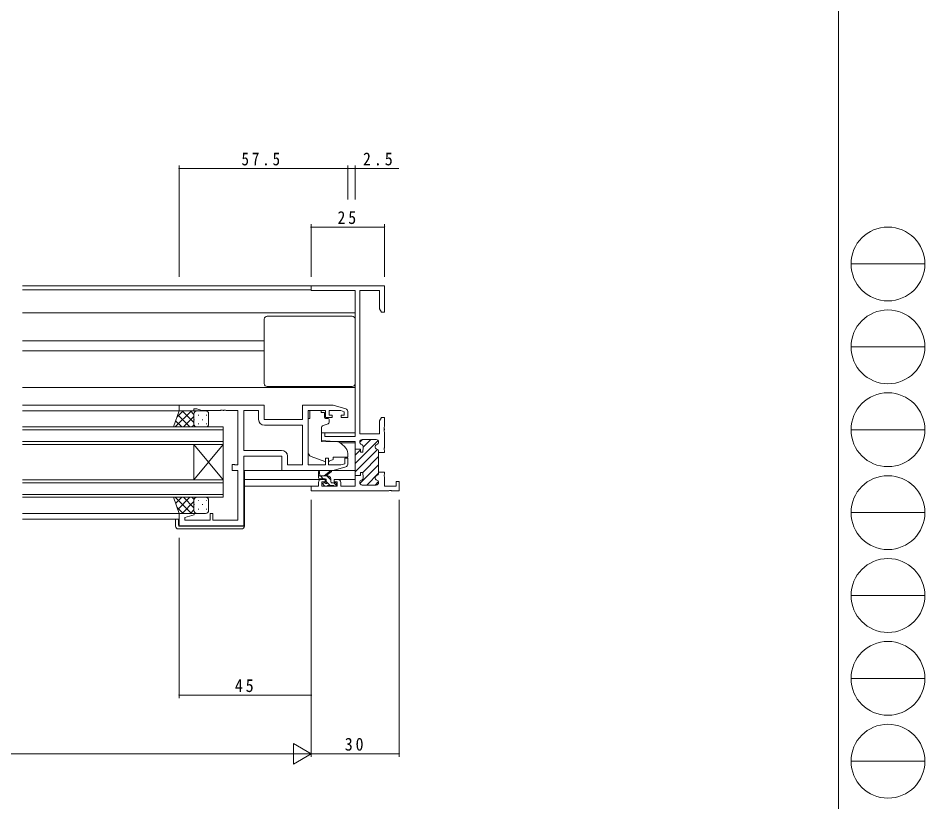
# Model space of a CAD drawing. Units: millimetres, scale not verified. Extents: x -567 to 567, y -403 to 403.
# Drawn here: x 257.3 to 566.7, y -267.4 to 0 of the extents above; entities that cross this region are included whole.
import ezdxf

# ---------------------------------------------------------------- set-up
doc = ezdxf.new("R2010")
doc.units = ezdxf.units.MM
doc.header["$LTSCALE"] = 2
for name, color, linetype, lineweight in [('0-1_YKK_ZWAK', 7, 'Continuous', 18), ('0-3_YKK_D', 6, 'Continuous', 18), ('0-4_YKK_11', 7, 'Continuous', 18), ('0-5_YKK_12', 2, 'Continuous', 18), ('0-7_YKK_13', 4, 'Continuous', 18)]:
    doc.layers.add(name, color=color, linetype=linetype, lineweight=lineweight)
doc.styles.add('ＭＳ ゴシック', font='')
doc.styles.get('ＭＳ ゴシック').set_extended_font_data('MS Gothic')

msp = doc.modelspace()

# ---------------------------------------------------------------- linework, layer by layer
at = {"layer": '0-1_YKK_ZWAK'}
for p, q in [((537.274, 399.018), (537.274, -350.982)), ((541.526, -83.862), (566.726, -83.862)), ((541.526, -112.142), (566.726, -112.142)), ((541.526, -140.422), (566.726, -140.422)), ((541.526, -168.702), (566.726, -168.702)), ((541.526, -196.982), (566.726, -196.982)), ((541.526, -225.262), (566.726, -225.262)), ((541.526, -253.542), (566.726, -253.542))]:
    msp.add_line(p, q, dxfattribs=at)
for centre in [(554.126, -83.862), (554.126, -112.142), (554.126, -140.422), (554.126, -168.702), (554.126, -196.982), (554.126, -225.262), (554.126, -253.542)]:
    msp.add_circle(centre, 12.6, dxfattribs=at)
at = {"layer": '0-3_YKK_D'}
for p, q in [((312.274, -88.285), (312.274, -50.285)), ((312.274, -51.285), (369.774, -51.285)), ((369.774, -61.831), (369.774, -50.285)), ((369.774, -60.831), (369.774, -50.285)), ((369.774, -51.285), (372.274, -51.285)), ((372.274, -61.831), (372.274, -50.285)), ((372.274, -51.285), (387.174, -51.285)), ((357.274, -88.285), (357.274, -70.285)), ((382.274, -88.285), (382.274, -70.285)), ((357.274, -71.285), (382.274, -71.285)), ((357.274, -164.285), (357.274, -251.982)), ((357.274, -164.285), (357.274, -251.982)), ((387.274, -164.285), (387.274, -251.982)), ((312.274, -177.285), (312.274, -231.982)), ((357.274, -177.285), (357.274, -231.982)), ((357.274, -230.982), (312.274, -230.982)), ((351.212, -247.482), (351.212, -254.482)), ((357.274, -250.982), (351.212, -247.482)), ((14.274, -250.982), (350.274, -250.982)), ((357.274, -250.982), (345.15, -250.982)), ((357.274, -250.982), (351.212, -254.482)), ((357.274, -250.982), (387.274, -250.982))]:
    msp.add_line(p, q, dxfattribs=at)
for centre, start, end in [((312.274, -51.285), 0, 180), ((312.274, -51.285), 180, 0), ((369.774, -51.285), 0, 180), ((369.774, -51.285), 0, 180), ((369.774, -51.285), 180, 0), ((369.774, -51.285), 180, 0), ((372.274, -51.285), 0, 180), ((372.274, -51.285), 180, 0), ((357.274, -71.285), 0, 180), ((357.274, -71.285), 180, 0), ((382.274, -71.285), 0, 180), ((382.274, -71.285), 180, 0), ((312.274, -230.982), 0, 180), ((312.274, -230.982), 180, 0), ((357.274, -230.982), 0, 180), ((357.274, -230.982), 180, 0), ((387.274, -250.982), 0, 180), ((387.274, -250.982), 180, 0)]:
    msp.add_arc(centre, 0.106, start, end, dxfattribs=at)
at = {"layer": '0-4_YKK_11'}
for p, q in [((357.274, -91.285), (382.274, -91.285)), ((357.274, -92.915), (357.274, -91.285)), ((382.274, -91.285), (382.274, -100.285)), ((372.274, -92.915), (357.274, -92.915)), ((372.274, -142.785), (372.274, -92.915)), ((372.274, -142.785), (372.274, -92.915)), ((373.904, -92.915), (373.904, -141.785)), ((380.644, -92.915), (373.904, -92.915)), ((380.644, -99.194), (380.644, -92.915)), ((381.274, -100.285), (380.644, -99.194)), ((382.274, -100.285), (381.274, -100.285)), ((312.274, -131.985), (312.274, -133.985)), ((341.274, -131.985), (312.274, -131.985)), ((341.274, -136.985), (341.274, -131.985)), ((354.274, -131.985), (354.274, -136.985)), ((364.774, -131.985), (354.274, -131.985)), ((369.061, -133.271), (364.774, -131.985)), ((312.274, -133.985), (317.274, -133.985)), ((317.274, -133.285), (318.274, -133.285)), ((317.274, -133.985), (317.274, -133.285)), ((318.274, -133.285), (320.005, -133.915)), ((320.005, -133.915), (326.316, -133.915)), ((326.316, -133.915), (326.499, -133.795)), ((326.499, -133.795), (327.049, -133.795)), ((327.049, -133.795), (327.232, -133.915)), ((327.232, -133.915), (327.316, -133.915)), ((327.316, -133.915), (327.499, -133.795)), ((327.499, -133.795), (328.049, -133.795)), ((328.049, -133.795), (328.232, -133.915)), ((328.232, -133.915), (332.274, -133.915)), ((332.274, -133.915), (332.274, -152.455)), ((334.274, -133.915), (339.344, -133.915)), ((334.274, -147.455), (334.274, -133.915)), ((339.344, -133.915), (339.344, -136.915)), ((356.274, -133.915), (362.174, -133.915)), ((356.274, -152.455), (356.274, -133.915)), ((362.174, -133.915), (362.174, -136.285)), ((363.374, -133.915), (367.379, -133.915)), ((363.374, -135.485), (363.374, -133.915)), ((364.474, -135.485), (363.374, -135.485)), ((364.474, -136.285), (364.474, -135.485)), ((367.379, -133.915), (368.574, -134.273)), ((367.474, -135.485), (367.474, -136.285)), ((368.574, -135.485), (367.474, -135.485)), ((368.574, -134.273), (368.574, -135.485)), ((369.774, -136.285), (369.774, -134.229)), ((354.274, -136.985), (341.274, -136.985)), ((341.344, -138.915), (354.344, -138.915)), ((354.344, -138.915), (354.344, -152.455)), ((354.344, -138.915), (354.344, -152.455)), ((362.174, -136.285), (364.474, -136.285)), ((367.474, -136.285), (369.774, -136.285)), ((380.644, -137.376), (381.274, -136.285)), ((380.644, -141.785), (380.644, -137.376)), ((381.274, -136.285), (382.274, -136.285)), ((382.274, -136.285), (382.274, -139.327)), ((360.774, -141.485), (361.974, -141.485)), ((360.774, -144.091), (360.774, -141.485)), ((361.974, -141.485), (361.974, -142.785)), ((373.904, -141.785), (380.644, -141.785)), ((382.274, -139.327), (382.154, -139.51)), ((382.154, -139.51), (382.154, -140.06)), ((382.154, -140.06), (382.274, -140.243)), ((382.274, -140.327), (382.154, -140.51)), ((382.154, -140.51), (382.154, -141.06)), ((382.154, -141.06), (382.274, -141.243)), ((382.274, -140.243), (382.274, -140.327)), ((382.274, -141.243), (382.274, -146.577)), ((365.274, -144.485), (360.774, -144.091)), ((361.974, -142.785), (372.274, -142.785)), ((372.274, -144.485), (365.274, -144.485)), ((372.274, -151.942), (380.113, -144.103)), ((372.274, -147.035), (372.274, -144.485)), ((372.274, -147.035), (372.274, -144.485)), ((373.874, -144.685), (374.774, -143.785)), ((373.874, -144.686), (373.874, -144.585)), ((373.874, -144.585), (373.874, -144.686)), ((374.674, -143.785), (379.474, -143.785)), ((379.474, -143.785), (374.674, -143.785)), ((375.07, -146.318), (377.602, -143.785)), ((380.274, -144.585), (380.274, -144.686)), ((380.274, -144.686), (380.274, -144.585)), ((347.204, -147.455), (334.274, -147.455)), ((372.274, -147.035), (374.074, -147.035)), ((372.274, -156.035), (372.274, -147.035)), ((372.274, -147.035), (374.074, -147.035)), ((374.074, -147.035), (372.274, -147.035)), ((372.274, -154.77), (379.923, -147.122)), ((372.274, -149.113), (374.073, -147.314)), ((374.074, -147.035), (374.074, -148.035)), ((374.074, -148.035), (374.074, -147.035)), ((374.074, -148.035), (374.874, -148.035)), ((374.874, -148.035), (374.074, -148.035)), ((374.874, -148.035), (375.069, -146.326)), ((375.069, -146.326), (374.874, -148.035)), ((380.274, -147.784), (380.274, -148.185)), ((380.274, -148.185), (380.274, -147.784)), ((380.274, -148.185), (380.274, -147.784)), ((380.274, -148.185), (380.274, -154.885)), ((380.274, -148.185), (380.274, -154.885)), ((382.274, -148.185), (380.274, -148.185)), ((382.274, -146.577), (382.154, -146.76)), ((382.154, -146.76), (382.154, -147.31)), ((382.154, -147.31), (382.274, -147.493)), ((382.274, -147.493), (382.274, -148.185)), ((334.274, -149.385), (347.274, -149.385)), ((334.274, -173.185), (334.274, -149.385)), ((347.274, -149.385), (347.274, -154.385)), ((349.204, -152.455), (349.204, -149.455)), ((362.174, -150.085), (362.174, -152.455)), ((363.174, -150.085), (362.174, -150.085)), ((363.174, -152.455), (363.174, -150.085)), ((368.774, -150.085), (368.774, -152.036)), ((369.774, -150.085), (368.774, -150.085)), ((369.774, -152.141), (369.774, -150.085)), ((374.781, -155.091), (380.274, -149.599)), ((330.274, -152.285), (330.274, -154.385)), ((331.074, -152.285), (330.274, -152.285)), ((330.274, -154.385), (332.274, -154.385)), ((331.238, -152.37), (331.074, -152.285)), ((331.401, -152.455), (331.238, -152.37)), ((332.274, -152.455), (331.401, -152.455)), ((332.274, -154.385), (332.274, -171.255)), ((347.274, -154.385), (364.774, -154.385)), ((354.344, -152.455), (349.204, -152.455)), ((362.174, -152.455), (356.274, -152.455)), ((367.379, -152.455), (363.174, -152.455)), ((364.774, -154.385), (369.061, -153.099)), ((368.774, -152.036), (367.379, -152.455)), ((373.928, -158.773), (380.274, -152.427)), ((360.774, -157.385), (362.074, -157.385)), ((362.074, -157.385), (362.074, -158.185)), ((365.074, -157.385), (366.374, -157.385)), ((365.074, -158.185), (365.074, -157.385)), ((372.274, -156.035), (374.074, -156.035)), ((372.274, -159.655), (372.274, -156.035)), ((374.074, -156.035), (372.274, -156.035)), ((373.847, -156.026), (374.065, -155.808)), ((374.074, -155.035), (374.874, -155.035)), ((374.074, -156.035), (374.074, -155.035)), ((374.074, -155.035), (374.074, -156.035)), ((374.874, -155.035), (374.074, -155.035)), ((374.874, -155.035), (375.069, -156.744)), ((375.069, -156.744), (374.874, -155.035)), ((376.245, -159.285), (380.274, -155.255)), ((380.274, -154.885), (380.274, -155.286)), ((380.274, -154.885), (382.274, -154.885)), ((380.274, -154.885), (382.274, -154.885)), ((382.274, -155.577), (382.154, -155.76)), ((382.154, -155.76), (382.154, -156.31)), ((382.154, -156.31), (382.274, -156.493)), ((382.274, -154.885), (382.274, -155.577)), ((382.274, -156.493), (382.274, -159.655)), ((357.274, -159.655), (359.774, -159.655)), ((357.274, -161.285), (357.274, -159.655)), ((359.774, -159.655), (359.774, -158.385)), ((360.974, -158.185), (360.974, -159.655)), ((362.074, -158.185), (360.974, -158.185)), ((360.974, -159.655), (366.174, -159.655)), ((366.174, -158.185), (365.074, -158.185)), ((366.174, -159.655), (366.174, -158.185)), ((367.374, -158.385), (367.374, -159.655)), ((367.374, -159.655), (372.274, -159.655)), ((373.874, -158.384), (373.874, -158.485)), ((373.874, -158.485), (373.874, -158.384)), ((374.674, -159.285), (379.474, -159.285)), ((379.474, -159.285), (374.674, -159.285)), ((379.073, -159.285), (380.231, -158.126)), ((380.274, -158.485), (380.274, -158.384)), ((380.274, -158.384), (380.274, -158.485)), ((382.274, -159.655), (386.274, -159.655)), ((386.274, -158.085), (387.274, -158.085)), ((386.274, -159.655), (386.274, -158.085)), ((387.274, -158.085), (387.274, -161.285)), ((383.816, -161.285), (357.274, -161.285)), ((383.999, -161.165), (383.816, -161.285)), ((384.549, -161.165), (383.999, -161.165)), ((384.732, -161.285), (384.549, -161.165)), ((387.274, -161.285), (384.732, -161.285)), ((312.274, -168.985), (312.274, -173.185)), ((317.235, -168.985), (312.274, -168.985)), ((314.204, -170.338), (317.303, -169.507)), ((317.303, -169.507), (317.235, -168.985)), ((322.774, -168.985), (322.774, -171.255)), ((323.774, -168.985), (322.774, -168.985)), ((323.774, -171.255), (323.774, -168.985)), ((312.274, -173.185), (334.274, -173.185)), ((314.204, -171.255), (314.204, -170.338)), ((322.774, -171.255), (314.204, -171.255)), ((332.274, -171.255), (323.774, -171.255))]:
    msp.add_line(p, q, dxfattribs=at)
msp.add_lwpolyline([(380.274, -154.885), (380.274, -155.286), (380.274, -154.885)], dxfattribs=at)
for centre, radius, start, end in [((368.774, -134.229), 1, 359.99996, 73.30074), ((341.344, -136.915), 2, 180.00001, 269.99999), ((374.674, -144.585), 0.8, 90.00001, 179.99999), ((374.674, -144.585), 0.8, 90.00001, 179.99999), ((374.674, -144.686), 0.8, 180.00003, 255.52251), ((374.674, -144.686), 0.8, 180.00003, 255.52251), ((379.474, -144.585), 0.8, 0.00001, 89.99999), ((379.474, -144.585), 0.8, 0.00001, 89.99999), ((379.474, -144.686), 0.8, 284.47749, 359.99997), ((379.474, -144.686), 0.8, 284.47749, 359.99997), ((347.204, -149.455), 2, 0.00001, 89.99999), ((374.274, -146.235), 0.8, 353.49697, 75.52247), ((374.274, -146.235), 0.8, 353.49697, 75.52247), ((379.874, -146.235), 0.8, 104.47752, 255.52248), ((379.874, -146.235), 0.8, 104.47752, 255.52248), ((379.474, -147.784), 0.8, 0.00003, 75.52251), ((379.474, -147.784), 0.8, 0.00003, 75.52251), ((368.774, -152.141), 1, 286.69926, 0.00004), ((360.774, -158.385), 1, 90.00001, 179.99999), ((366.374, -158.385), 1, 0.00001, 89.99999), ((374.674, -158.384), 0.8, 104.47749, 179.99997), ((374.674, -158.384), 0.8, 104.47749, 179.99997), ((374.274, -156.835), 0.8, 284.47753, 6.50303), ((374.274, -156.835), 0.8, 284.47753, 6.50303), ((379.874, -156.835), 0.8, 104.47752, 255.52248), ((379.874, -156.835), 0.8, 104.47752, 255.52248), ((379.474, -155.286), 0.8, 284.47749, 359.99997), ((379.474, -155.286), 0.8, 284.47749, 359.99997), ((379.474, -158.384), 0.8, 0.00003, 75.52251), ((379.474, -158.384), 0.8, 0.00003, 75.52251), ((374.674, -158.485), 0.8, 180.00001, 269.99999), ((374.674, -158.485), 0.8, 180.00001, 269.99999), ((379.474, -158.485), 0.8, 270.00001, 359.99999), ((379.474, -158.485), 0.8, 270.00001, 359.99999)]:
    msp.add_arc(centre, radius, start, end, dxfattribs=at)
at = {"layer": '0-5_YKK_12'}
for p, q in [((357.574, -91.285), (258.774, -91.285)), ((357.274, -92.685), (258.774, -92.685)), ((372.274, -100.585), (258.774, -100.585)), ((341.274, -110.085), (258.774, -110.085)), ((341.274, -113.485), (258.774, -113.485)), ((372.274, -125.985), (258.774, -125.985)), ((312.574, -131.985), (258.774, -131.985)), ((312.774, -133.985), (258.774, -133.985)), ((327.274, -139.485), (258.774, -139.485)), ((327.274, -140.485), (258.774, -140.485)), ((327.274, -139.485), (327.274, -145.485)), ((360.774, -141.485), (372.274, -141.485)), ((327.274, -144.485), (258.774, -144.485)), ((367.151, -144.885), (372.274, -144.885)), ((327.274, -145.485), (258.774, -145.485)), ((327.274, -157.485), (317.274, -145.485)), ((327.274, -145.485), (317.274, -157.485)), ((317.274, -145.485), (317.274, -157.485)), ((327.274, -145.485), (327.274, -157.485)), ((327.274, -157.485), (258.774, -157.485)), ((327.274, -157.485), (327.274, -163.485)), ((334.474, -157.385), (360.774, -157.385)), ((366.374, -157.385), (372.274, -157.385)), ((327.274, -158.485), (258.774, -158.485)), ((334.474, -159.655), (357.574, -159.655)), ((327.274, -162.485), (258.774, -162.485)), ((327.274, -163.485), (258.774, -163.485)), ((312.774, -168.985), (258.774, -168.985)), ((312.274, -170.985), (258.774, -170.985))]:
    msp.add_line(p, q, dxfattribs=at)
at = {"layer": '0-7_YKK_13'}
for p, q in [((371.274, -101.685), (342.274, -101.685)), ((341.274, -102.685), (341.274, -124.685)), ((372.274, -124.685), (372.274, -102.685)), ((342.274, -125.685), (371.274, -125.685)), ((310.274, -139.485), (312.274, -133.985)), ((316.406, -133.985), (310.906, -139.485)), ((313.577, -133.985), (311.529, -136.033)), ((315.925, -139.485), (311.781, -135.341)), ((312.274, -133.985), (318.274, -133.985)), ((317.274, -138.005), (313.254, -133.985)), ((317.274, -135.945), (313.734, -139.485)), ((317.274, -135.177), (316.082, -133.985)), ((317.274, -134.985), (317.274, -138.485)), ((317.274, -134.985), (317.274, -138.485)), ((321.274, -133.985), (318.274, -133.985)), ((318.779, -135.32), (318.779, -135.52)), ((320.194, -133.985), (320.194, -134.105)), ((321.609, -135.32), (321.609, -135.52)), ((322.274, -138.485), (322.274, -134.985)), ((356.874, -133.915), (356.874, -134.585)), ((360.674, -133.915), (356.874, -133.915)), ((356.874, -135.585), (356.874, -134.585)), ((356.874, -136.585), (356.874, -135.585)), ((360.674, -133.915), (360.674, -134.585)), ((360.674, -134.585), (361.844, -134.585)), ((361.844, -135.585), (361.844, -134.585)), ((361.844, -135.585), (361.844, -136.285)), ((313.097, -139.485), (311.027, -137.415)), ((317.307, -138.74), (316.563, -139.485)), ((317.364, -136.935), (317.364, -137.135)), ((318.779, -138.35), (318.779, -138.55)), ((320.194, -136.935), (320.194, -137.135)), ((321.609, -138.35), (321.609, -138.55)), ((356.274, -148.14), (356.274, -136.585)), ((356.874, -136.585), (356.274, -136.585)), ((363.045, -138.405), (361.045, -139.133)), ((362.144, -136.585), (363.074, -136.585)), ((363.374, -136.885), (363.374, -137.935)), ((318.274, -139.485), (310.274, -139.485)), ((318.274, -139.485), (321.274, -139.485)), ((360.774, -139.581), (360.774, -144.188)), ((360.991, -144.487), (366.377, -144.534)), ((367.011, -144.768), (368.702, -146.187)), ((369.774, -148.485), (369.774, -149.785)), ((361.902, -151.225), (357.265, -149.551)), ((363.468, -151.191), (364.774, -150.582)), ((364.774, -149.785), (364.774, -150.085)), ((369.774, -149.785), (364.774, -149.785)), ((364.774, -150.085), (364.774, -150.582)), ((347.774, -154.385), (334.274, -154.385)), ((334.274, -154.685), (334.474, -154.685)), ((334.474, -154.685), (334.474, -172.985)), ((361.674, -156.155), (363.892, -154.472)), ((364.701, -154.385), (372.274, -154.385)), ((359.774, -156.855), (359.774, -154.855)), ((362.974, -156.155), (359.774, -156.155)), ((360.074, -155.029), (360.273, -156.155)), ((362.074, -157.155), (360.074, -157.155)), ((361.418, -157.155), (360.418, -156.155)), ((362.274, -156.155), (364.093, -154.754)), ((362.374, -158.094), (362.374, -157.455)), ((363.974, -157.466), (362.663, -156.155)), ((363.974, -158.255), (363.974, -157.155)), ((361.862, -159.567), (361.362, -159.067)), ((361.574, -158.555), (361.913, -158.555)), ((362.674, -159.655), (362.074, -159.655)), ((363.718, -159.455), (362.375, -158.111)), ((364.974, -159.455), (362.874, -159.455)), ((364.274, -158.555), (365.674, -158.555)), ((365.958, -159.45), (365.063, -158.555)), ((365.674, -159.655), (365.174, -159.655)), ((365.974, -158.855), (365.974, -159.355)), ((310.274, -163.485), (312.274, -168.985)), ((318.274, -163.485), (310.274, -163.485)), ((316.406, -168.985), (310.906, -163.485)), ((313.097, -163.485), (311.027, -165.555)), ((315.925, -163.485), (311.781, -167.629)), ((317.274, -167.025), (313.734, -163.485)), ((317.307, -164.229), (316.563, -163.485)), ((318.274, -163.485), (321.274, -163.485)), ((313.577, -168.985), (311.529, -166.937)), ((317.274, -164.965), (313.254, -168.985)), ((317.274, -167.985), (317.274, -164.485)), ((317.274, -167.985), (317.274, -164.485)), ((317.364, -166.035), (317.364, -165.835)), ((318.779, -164.62), (318.779, -164.42)), ((320.194, -166.035), (320.194, -165.835)), ((321.609, -164.62), (321.609, -164.42)), ((322.274, -164.485), (322.274, -167.985)), ((312.274, -168.985), (318.274, -168.985)), ((317.274, -167.793), (316.082, -168.985)), ((321.274, -168.985), (318.274, -168.985)), ((318.779, -167.65), (318.779, -167.45)), ((320.194, -168.985), (320.194, -168.865)), ((321.609, -167.65), (321.609, -167.45)), ((310.974, -173.285), (310.974, -170.985)), ((311.974, -170.985), (311.974, -172.985)), ((312.274, -173.285), (333.974, -173.285)), ((333.974, -173.285), (334.474, -173.285)), ((334.474, -172.985), (334.474, -173.285)), ((333.474, -174.285), (311.974, -174.285))]:
    msp.add_line(p, q, dxfattribs=at)
for centre, radius, start, end in [((342.274, -102.685), 1, 90, 180), ((371.274, -102.685), 1, 0, 90), ((342.274, -124.685), 1, 180, 270), ((371.274, -124.685), 1, 270, 0), ((318.274, -134.985), 1, 90.0001, 180.0001), ((318.274, -134.985), 1, 90.0001, 180.0001), ((321.274, -134.985), 1, 0.0001, 90.0001), ((318.274, -138.485), 1, 180.0001, 270.0001), ((318.274, -138.485), 1, 180.0001, 270.0001), ((321.274, -138.485), 1, 270.0001, 0.0001), ((361.274, -139.581), 0.5, 110, 180), ((362.144, -136.285), 0.3, 180, 270), ((362.874, -137.935), 0.5, 290, 360), ((363.074, -136.885), 0.3, 360, 90), ((361.074, -144.188), 0.3, 180, 269.5), ((366.368, -145.534), 1, 50, 89.5), ((357.774, -148.14), 1.5, 180, 250.14674), ((366.774, -148.485), 3, 360, 50), ((362.242, -150.285), 1, 250.14674, 266.11316), ((363.045, -150.285), 1, 277.40692, 295), ((359.974, -154.855), 0.2, 300, 180), ((364.074, -154.555), 0.2, 275.58289, 155.58289), ((360.074, -156.855), 0.3, 180, 270), ((362.074, -157.455), 0.3, 0, 90), ((362.974, -157.155), 1, 0, 90), ((361.574, -158.855), 0.3, 90, 225), ((362.074, -159.355), 0.3, 225, 270), ((361.913, -158.855), 0.3, 33.05573, 90), ((362.374, -158.555), 0.25, 213.05573, 56.94427), ((362.674, -158.094), 0.3, 180, 236.94427), ((362.674, -159.455), 0.2, 270, 0), ((364.274, -158.255), 0.3, 180, 270), ((365.174, -159.455), 0.2, 180, 270), ((365.674, -158.855), 0.3, 0, 90), ((365.674, -159.355), 0.3, 270, 0), ((318.274, -164.485), 1, 89.9999, 179.9999), ((318.274, -164.485), 1, 89.9999, 179.9999), ((321.274, -164.485), 1, 359.9999, 89.9999), ((318.274, -167.985), 1, 179.9999, 269.9999), ((318.274, -167.985), 1, 179.9999, 269.9999), ((321.274, -167.985), 1, 269.9999, 359.9999), ((311.974, -173.285), 1, 180, 270), ((312.274, -172.985), 0.3, 180, 270), ((333.474, -173.285), 1, 270, 0)]:
    msp.add_arc(centre, radius, start, end, dxfattribs=at)

# ---------------------------------------------------------------- texts
at = {"layer": '0-3_YKK_D', "color": 7, "char_height": 4.399, "attachment_point": 7, "style": 'ＭＳ ゴシック'}
for s, insert in [('\\T1.39;\\W0.85;57.5', (333.504, -50.285)), ('\\T1.38;\\W0.9;2.5', (374.974, -50.285)), ('\\T1.37;\\W0.9;25', (366.254, -70.285)), ('\\T1.37;\\W0.9;45', (331.254, -229.982)), ('\\T1.37;\\W0.9;30', (368.754, -249.982))]:
    msp.add_mtext(s, dxfattribs=dict(at, insert=insert))

doc.saveas('drawing.dxf')
